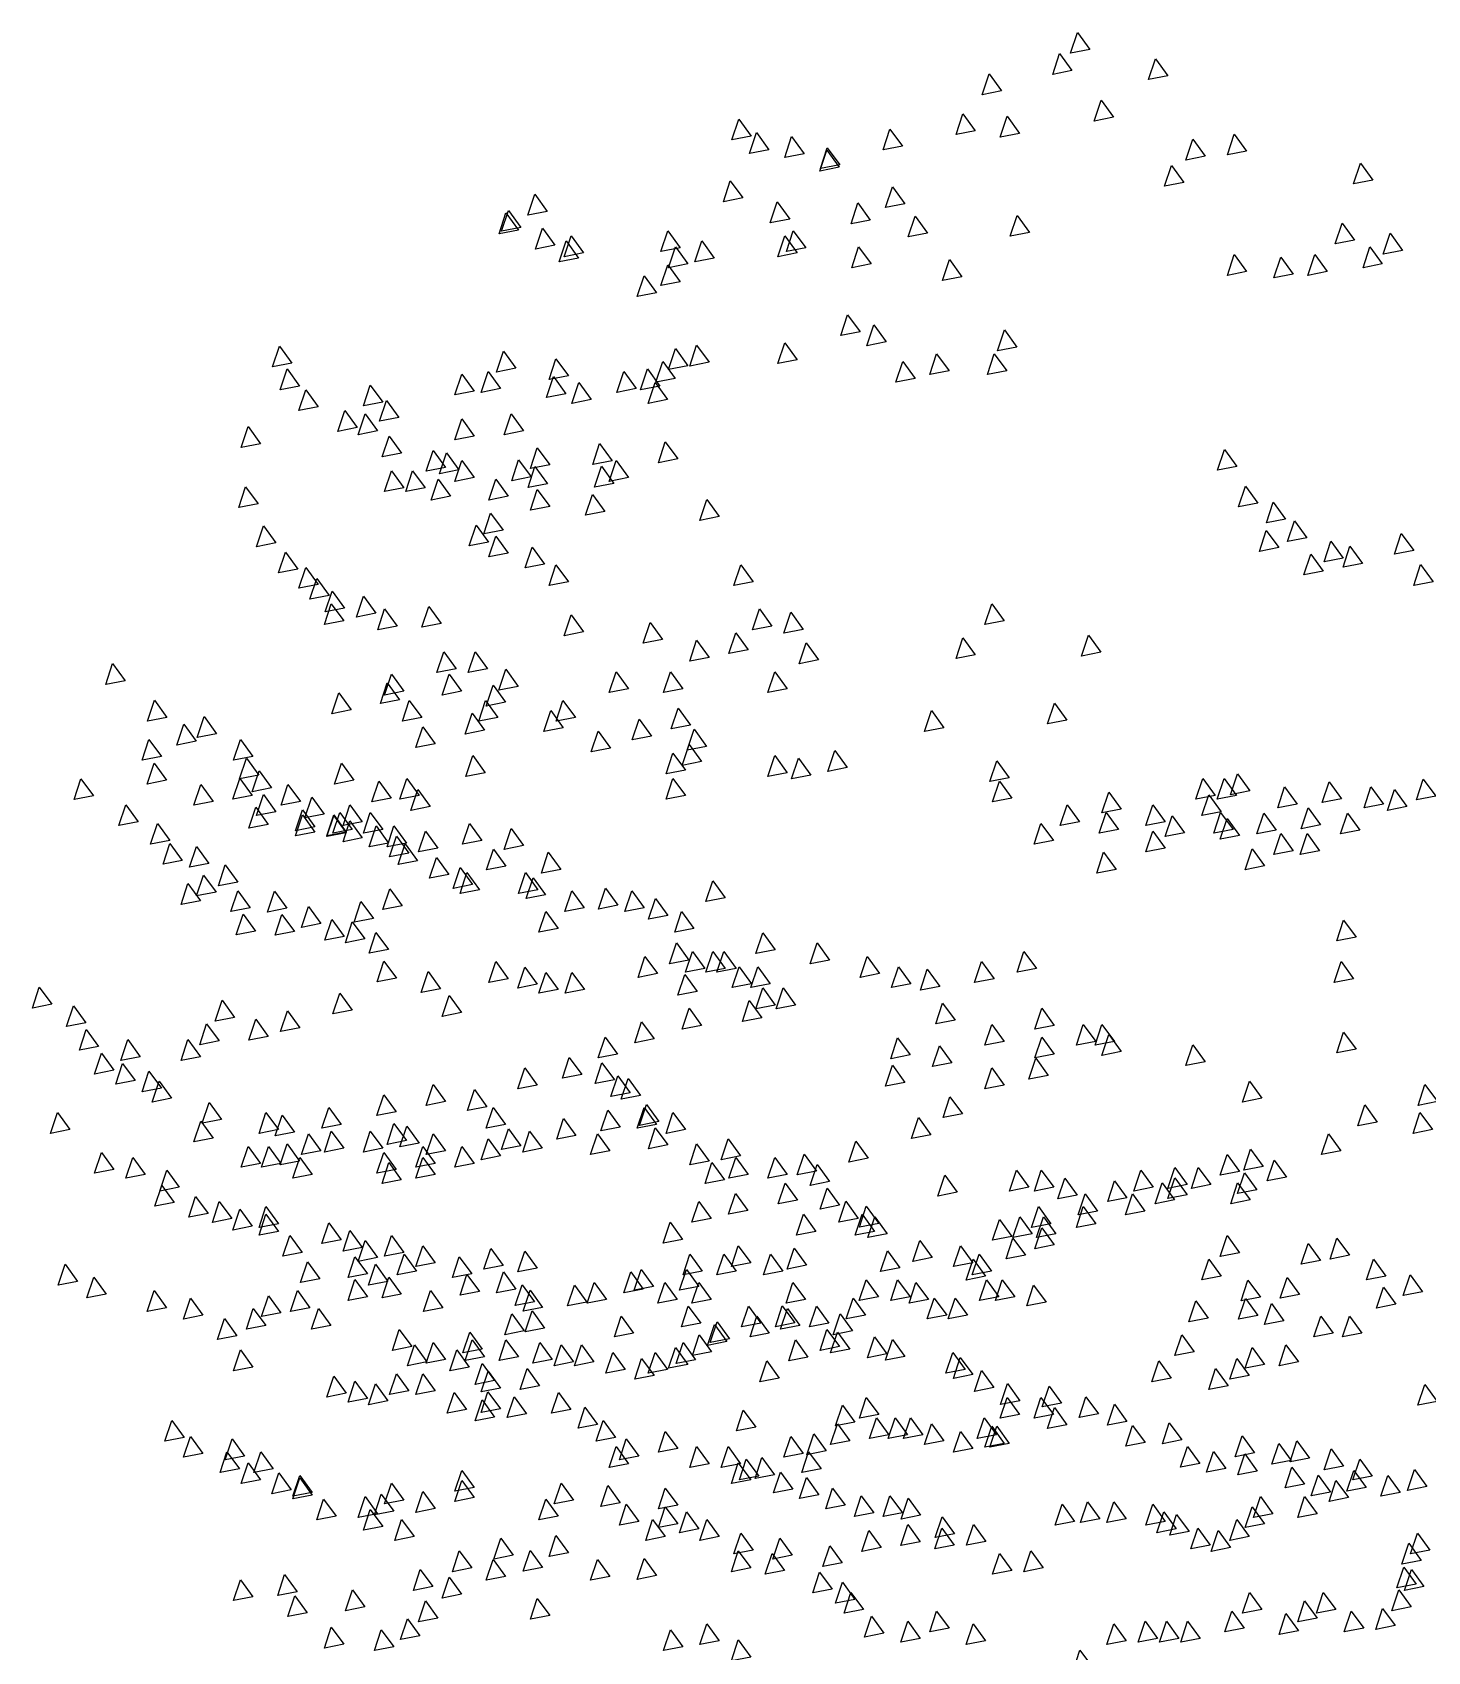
# Model space of a CAD drawing. Header units: millimetres. Extents: x 465413 to 965836, y 2516576 to 3795663.
# Drawn here: x 855662 to 859411, y 2843274 to 2847624 of the extents above; entities that cross this region are included whole.
import ezdxf

# ---------------------------------------------------------------- set-up
doc = ezdxf.new("R2010")
doc.units = ezdxf.units.MM
doc.layers.add('MUR-POH', color=64, linetype='Continuous')

# ---------------------------------------------------------------- blocks, each defined once
blk = doc.blocks.new('strom14', base_point=(-17517.4, -64197.3))
at = {"color": 1}
for points in [[(-17546.6, -57956.5), (-17580, -58002.3), (-17528.1, -58012.4)], [(-17498.7, -58013.4), (-17532.1, -58059.3), (-17480.2, -58069.3)], [(-17756.1, -58027.1), (-17789.5, -58072.9), (-17737.6, -58083)], [(-17309.7, -58068.1), (-17343.1, -58113.9), (-17291.1, -58124)], [(-17610.3, -58138.7), (-17643.7, -58184.5), (-17591.8, -58194.6)], [(-17357.5, -58181.9), (-17390.9, -58227.8), (-17339, -58237.9)], [(-17239, -58175.1), (-17272.4, -58221), (-17220.5, -58231)], [(-16637, -58189.3), (-16670.4, -58235.2), (-16618.5, -58245.2)], [(-17968, -58229.8), (-18001.4, -58275.6), (-17949.5, -58285.7)], [(-17043.1, -58216.1), (-17076.5, -58262), (-17024.6, -58272)], [(-16778.7, -58236.5), (-16812.1, -58282.4), (-16760.2, -58292.5)], [(-16684.2, -58225.7), (-16717.6, -58271.6), (-16665.7, -58281.7)], [(-17856.4, -58243.4), (-17889.8, -58289.3), (-17837.9, -58299.4)], [(-16874.6, -58266.2), (-16908, -58312.1), (-16856, -58322.1)], [(-16873.2, -58273), (-16906.6, -58318.9), (-16854.7, -58328.9)], [(-18307.2, -58307.4), (-18340.6, -58353.2), (-18288.7, -58363.3)], [(-17799.4, -58314), (-17832.8, -58359.9), (-17780.9, -58370)], [(-17050, -58371), (-17083.4, -58416.9), (-17031.4, -58426.9)], [(-16614, -58355.3), (-16647.4, -58401.2), (-16595.5, -58411.3)], [(-16956.9, -58414.7), (-16990.3, -58460.6), (-16938.4, -58470.6)], [(-16740.2, -58412), (-16773.6, -58457.8), (-16721.6, -58467.9)], [(-16088.6, -58391.5), (-16122, -58437.3), (-16070.1, -58447.4)], [(-17384.8, -58448.4), (-17418.2, -58494.3), (-17366.3, -58504.3)], [(-17110.8, -58449.8), (-17144.2, -58495.7), (-17092.3, -58505.7)], [(-16018, -58434.8), (-16051.4, -58480.6), (-15999.5, -58490.7)], [(-16011.2, -58441.6), (-16044.6, -58487.5), (-15992.7, -58497.5)], [(-18387.1, -58496.2), (-18420.5, -58542.1), (-18368.6, -58552.2)], [(-18258, -58469), (-18291.4, -58514.9), (-18239.4, -58524.9)], [(-16783.4, -58489.4), (-16816.8, -58535.3), (-16764.9, -58545.3)], [(-16760.7, -58503.1), (-16794.1, -58549), (-16742.1, -58559)], [(-16446.3, -58489.4), (-16479.7, -58535.3), (-16427.8, -58545.3)], [(-16186.6, -58503.1), (-16220, -58549), (-16168.1, -58559)], [(-16109.1, -58482.6), (-16142.5, -58528.5), (-16090.6, -58538.5)], [(-18332.5, -58532.7), (-18365.9, -58578.6), (-18314, -58588.6)], [(-16958.8, -58532.7), (-16992.2, -58578.6), (-16940.3, -58588.6)], [(-16537.4, -58516.7), (-16570.8, -58562.6), (-16518.9, -58572.7)], [(-16466.8, -58532.7), (-16500.2, -58578.6), (-16448.3, -58588.6)], [(-16172.9, -58516.7), (-16206.3, -58562.6), (-16154.4, -58572.7)], [(-18184.4, -58553.2), (-18217.8, -58599.1), (-18165.9, -58609.1)], [(-18093.3, -58560), (-18126.7, -58605.9), (-18074.8, -58616)], [(-17968, -58553.2), (-18001.4, -58599.1), (-17949.5, -58609.1)], [(-17202.6, -58566.9), (-17236, -58612.7), (-17184.1, -58622.8)], [(-16446.3, -58580.5), (-16479.7, -58626.4), (-16427.8, -58636.4)], [(-16382.5, -58610.1), (-16415.9, -58656), (-16364, -58666.1)], [(-16929.2, -58714.9), (-16962.6, -58760.8), (-16910.7, -58770.8)], [(-17350.7, -58755.9), (-17384.1, -58801.8), (-17332.1, -58811.8)], [(-16999.8, -58742.2), (-17033.2, -58788.1), (-16981.3, -58798.2)], [(-16760.7, -58790.1), (-16794.1, -58835.9), (-16742.1, -58846)], [(-16523.7, -58796.9), (-16557.1, -58842.8), (-16505.2, -58852.8)], [(-16466.8, -58806), (-16500.2, -58851.9), (-16448.3, -58861.9)], [(-15403, -58799.2), (-15436.4, -58845), (-15384.5, -58855.1)], [(-17323.3, -58819.7), (-17356.7, -58865.5), (-17304.8, -58875.6)], [(-17168.4, -58819.7), (-17201.8, -58865.5), (-17149.9, -58875.6)], [(-17077.3, -58840.2), (-17110.7, -58886), (-17058.8, -58896.1)], [(-16432.6, -58840.2), (-16466, -58886), (-16414.1, -58896.1)], [(-16145.6, -58833.3), (-16179, -58879.2), (-16127.1, -58889.3)], [(-16004.4, -58812.8), (-16037.8, -58858.7), (-15985.8, -58868.8)], [(-16391.6, -58860.7), (-16425, -58906.5), (-16373.1, -58916.6)], [(-16327.8, -58867.5), (-16361.2, -58913.4), (-16309.3, -58923.4)], [(-16138.8, -58881.2), (-16172.2, -58927), (-16120.2, -58937.1)], [(-15963.4, -58867.5), (-15996.8, -58913.4), (-15944.8, -58923.4)], [(-15892.7, -58874.3), (-15926.1, -58920.2), (-15874.2, -58930.3)], [(-15423.5, -58860.7), (-15456.9, -58906.5), (-15405, -58916.6)], [(-16412.1, -58897.1), (-16445.5, -58943), (-16393.6, -58953)], [(-16207.1, -58897.1), (-16240.5, -58943), (-16188.6, -58953)], [(-15646.7, -58903.9), (-15680.1, -58949.8), (-15628.2, -58959.9)], [(-15473.4, -58916.6), (-15506.8, -58962.5), (-15454.9, -58972.5)], [(-16024.9, -58981.4), (-16058.3, -59027.2), (-16006.3, -59037.3)], [(-15690, -58944.9), (-15723.4, -58990.8), (-15671.5, -59000.9)], [(-15633, -58981.4), (-15666.4, -59027.2), (-15614.5, -59037.3)], [(-15578.4, -58972.3), (-15611.8, -59018.1), (-15559.9, -59028.2)], [(-15892.7, -58995), (-15926.1, -59040.9), (-15874.2, -59051)], [(-15318.7, -59015.5), (-15352.1, -59061.4), (-15300.2, -59071.5)], [(-16439.5, -59056.5), (-16472.9, -59102.4), (-16420.9, -59112.5)], [(-16263, -59061.1), (-16296.4, -59107), (-16244.5, -59117)], [(-15697.4, -59040.8), (-15730.8, -59086.6), (-15678.8, -59096.7)], [(-17941.7, -59076.9), (-17975.1, -59122.8), (-17923.2, -59132.8)], [(-16307.3, -59106.6), (-16340.7, -59152.5), (-16288.8, -59162.6)], [(-16095.5, -59072.5), (-16128.9, -59118.4), (-16077, -59128.4)], [(-16045.2, -59105), (-16078.6, -59150.8), (-16026.7, -59160.9)], [(-15892.7, -59106.6), (-15926.1, -59152.5), (-15874.2, -59162.6)], [(-15851.7, -59086.1), (-15885.1, -59132), (-15833.2, -59142.1)], [(-15815.3, -59079.3), (-15848.7, -59125.2), (-15796.8, -59135.2)], [(-16267.6, -59122), (-16301, -59167.9), (-16249.1, -59178)], [(-16089.3, -59122.9), (-16122.7, -59168.8), (-16070.8, -59178.9)], [(-15760.6, -59134), (-15794, -59179.8), (-15742.1, -59189.9)], [(-15703.7, -59134), (-15737.1, -59179.8), (-15685.2, -59189.9)], [(-17997.9, -59175.3), (-18031.3, -59221.1), (-17979.4, -59231.2)], [(-16243.5, -59197.8), (-16277, -59243.6), (-16225, -59253.7)], [(-16095.5, -59184.1), (-16128.9, -59230), (-16077, -59240)], [(-15983.9, -59156.8), (-16017.3, -59202.6), (-15965.3, -59212.7)], [(-15829, -59156.8), (-15862.4, -59202.6), (-15810.4, -59212.7)], [(-15311.8, -59177.3), (-15345.2, -59223.1), (-15293.3, -59233.2)], [(-18072.8, -59218.3), (-18106.2, -59264.1), (-18054.3, -59274.2)], [(-16551.1, -59211.4), (-16584.5, -59257.3), (-16532.6, -59267.3)], [(-18129.7, -59268.4), (-18163.1, -59314.2), (-18111.2, -59324.3)], [(-15970.2, -59247.9), (-16003.6, -59293.7), (-15951.7, -59303.8)], [(-15931.3, -59279.9), (-15964.7, -59325.8), (-15912.8, -59335.8)], [(-15359.7, -59282), (-15393.1, -59327.9), (-15341.2, -59338)], [(-18416.8, -59302.5), (-18450.2, -59348.4), (-18398.2, -59358.5)], [(-18227.7, -59323), (-18261.1, -59368.9), (-18209.2, -59378.9)], [(-18054.1, -59294.7), (-18087.5, -59340.6), (-18035.6, -59350.7)], [(-15983.9, -59309.4), (-16017.3, -59355.2), (-15965.3, -59365.3)], [(-18279, -59336.9), (-18312.4, -59382.8), (-18260.5, -59392.8)], [(-18173.6, -59358), (-18207, -59403.9), (-18155.1, -59413.9)], [(-16081.8, -59339), (-16115.2, -59384.8), (-16063.3, -59394.9)], [(-15418.9, -59352.6), (-15452.3, -59398.5), (-15400.4, -59408.6)], [(-18468.8, -59386.1), (-18502.2, -59432), (-18450.3, -59442)], [(-16642.2, -59386.8), (-16675.6, -59432.7), (-16623.7, -59442.7)], [(-16145.6, -59386.8), (-16179, -59432.7), (-16127.1, -59442.7)], [(-15473.6, -59393.6), (-15507, -59439.5), (-15455.1, -59449.6)], [(-15544.2, -59457.4), (-15577.6, -59503.3), (-15525.7, -59513.3)], [(-15503.2, -59423.2), (-15536.6, -59469.1), (-15484.7, -59479.2)], [(-17316.5, -59491.6), (-17349.9, -59537.4), (-17298, -59547.5)], [(-15803.9, -59498.4), (-15837.3, -59544.3), (-15785.4, -59554.3)], [(-15628.5, -59471.1), (-15661.9, -59516.9), (-15610, -59527)], [(-15541.9, -59491.6), (-15575.3, -59537.4), (-15523.4, -59547.5)], [(-16776.6, -59514.3), (-16810, -59560.2), (-16758.1, -59570.3)], [(-16692.3, -59505.2), (-16725.7, -59551.1), (-16673.8, -59561.2)], [(-16398.5, -59541.7), (-16431.9, -59587.5), (-16379.9, -59597.6)], [(-16186.6, -59521.2), (-16220, -59567), (-16168.1, -59577.1)], [(-15685.4, -59505.2), (-15718.8, -59551.1), (-15666.9, -59561.2)], [(-17576.2, -59575.8), (-17609.6, -59621.7), (-17557.7, -59631.8)], [(-17239, -59582.7), (-17272.4, -59628.5), (-17220.5, -59638.6)], [(-16628.5, -59569), (-16661.9, -59614.9), (-16610, -59624.9)], [(-16523.7, -59589.5), (-16557.1, -59635.4), (-16505.2, -59645.4)], [(-16817.6, -59596.3), (-16851, -59642.2), (-16799.1, -59652.3)], [(-15928.2, -59620.1), (-15961.6, -59665.9), (-15909.7, -59676)], [(-15844.5, -59620.1), (-15877.9, -59665.9), (-15826, -59676)], [(-16733.3, -59673.8), (-16766.7, -59719.6), (-16714.8, -59729.7)], [(-16453.1, -59673.8), (-16486.5, -59719.6), (-16434.6, -59729.7)], [(-16307.3, -59673.8), (-16340.7, -59719.6), (-16288.8, -59729.7)], [(-16010.6, -59667.3), (-16044, -59713.2), (-15992.1, -59723.2)], [(-14954.5, -59652.1), (-14987.9, -59698), (-14936, -59708.1)], [(-15977, -59710.2), (-16010.4, -59756.1), (-15958.5, -59766.1)], [(-15858.6, -59680.6), (-15892, -59726.5), (-15840.1, -59736.5)], [(-15703.7, -59680.6), (-15737.1, -59726.5), (-15685.2, -59736.5)], [(-15692.3, -59703.4), (-15725.7, -59749.3), (-15673.8, -59759.3)], [(-17485.1, -59758), (-17518.5, -59803.9), (-17466.5, -59814)], [(-16164.5, -59751), (-16197.9, -59796.9), (-16146, -59806.9)], [(-15956.5, -59751.2), (-15989.9, -59797.1), (-15938, -59807.1)], [(-15751.5, -59751.2), (-15784.9, -59797.1), (-15733, -59807.1)], [(-15562.4, -59730.7), (-15595.8, -59776.6), (-15543.9, -59786.6)], [(-15066.6, -59750.7), (-15100, -59796.5), (-15048, -59806.6)], [(-17154.7, -59778.5), (-17188.1, -59824.4), (-17136.2, -59834.5)], [(-16473.6, -59771.7), (-16507, -59817.6), (-16455.1, -59827.6)], [(-16368.8, -59801.3), (-16402.2, -59847.2), (-16350.3, -59857.2)], [(-16131.9, -59778.5), (-16165.3, -59824.4), (-16113.4, -59834.5)], [(-15920.1, -59785.4), (-15953.5, -59831.2), (-15901.6, -59841.3)], [(-15200.2, -59794.5), (-15233.6, -59840.4), (-15181.7, -59850.4)], [(-16516.9, -59828.6), (-16550.3, -59874.5), (-16498.4, -59884.6)], [(-16259, -59833.3), (-16292.4, -59879.2), (-16240.5, -59889.3)], [(-15787.9, -59821.8), (-15821.4, -59867.7), (-15769.4, -59877.7)], [(-15145.6, -59815), (-15179, -59860.9), (-15127, -59870.9)], [(-16895.1, -59885.6), (-16928.5, -59931.5), (-16876.5, -59941.5)], [(-16503.2, -59869.6), (-16536.6, -59915.5), (-16484.7, -59925.6)], [(-16460, -59892.4), (-16493.4, -59938.3), (-16441.4, -59948.4)], [(-15298.2, -59856), (-15331.6, -59901.9), (-15279.7, -59911.9)], [(-15052.2, -59856), (-15085.6, -59901.9), (-15033.6, -59911.9)], [(-17330.2, -59912.9), (-17363.6, -59958.8), (-17311.6, -59968.8)], [(-16797.1, -59906.1), (-16830.5, -59952), (-16778.6, -59962)], [(-16733.3, -59899.3), (-16766.7, -59945.1), (-16714.8, -59955.2)], [(-15922.4, -59899.3), (-15955.8, -59945.1), (-15903.8, -59955.2)], [(-15569.3, -59919.8), (-15602.7, -59965.6), (-15550.7, -59975.7)], [(-15314.1, -59906.1), (-15347.5, -59952), (-15295.6, -59962)], [(-15065.8, -59919.8), (-15099.2, -59965.6), (-15047.3, -59975.7)], [(-18475.9, -59962.3), (-18509.3, -60008.2), (-18457.3, -60018.3)], [(-18222.8, -59969.4), (-18256.2, -60015.2), (-18204.3, -60025.3)], [(-17976.8, -59948.3), (-18010.2, -59994.2), (-17958.3, -60004.2)], [(-17940.7, -59960.8), (-17974.1, -60006.6), (-17922.1, -60016.7)], [(-17883.7, -59960.8), (-17917.1, -60006.6), (-17865.2, -60016.7)], [(-17337, -59967.6), (-17370.4, -60013.5), (-17318.5, -60023.5)], [(-16460, -59960.8), (-16493.4, -60006.6), (-16441.4, -60016.7)], [(-15744.7, -59960.8), (-15778.1, -60006.6), (-15726.2, -60016.7)], [(-15669.5, -59967.6), (-15702.9, -60013.5), (-15651, -60023.5)], [(-15425.7, -59976.7), (-15459.1, -60022.6), (-15407.2, -60032.6)], [(-15348.3, -59940.3), (-15381.7, -59986.1), (-15329.8, -59996.2)], [(-15295.9, -59960.8), (-15329.3, -60006.6), (-15277.4, -60016.7)], [(-15191.1, -59976.7), (-15224.5, -60022.6), (-15172.6, -60032.6)], [(-14869.5, -59961.2), (-14902.9, -60007.1), (-14850.9, -60017.2)], [(-18398.5, -59990.5), (-18431.9, -60036.3), (-18380, -60046.4)], [(-18335.3, -59983.4), (-18368.7, -60029.3), (-18316.8, -60039.4)], [(-18103.3, -59983.4), (-18136.7, -60029.3), (-18084.8, -60039.4)], [(-17899.5, -60004.5), (-17932.9, -60050.4), (-17881, -60060.4)], [(-17630.8, -59997.2), (-17664.3, -60043.1), (-17612.3, -60053.1)], [(-15774.3, -59990.4), (-15807.7, -60036.2), (-15755.8, -60046.3)], [(-15489.5, -60010.9), (-15522.9, -60056.7), (-15471, -60066.8)], [(-15359.7, -60004), (-15393.1, -60049.9), (-15341.2, -60060)], [(-18272, -60053.7), (-18305.4, -60099.6), (-18253.5, -60109.6)], [(-18166.6, -60039.6), (-18200, -60085.5), (-18148.1, -60095.6)], [(-18047.1, -60053.7), (-18080.5, -60099.6), (-18028.6, -60109.6)], [(-17948.7, -60067.8), (-17982.1, -60113.6), (-17930.2, -60123.7)], [(-17931.5, -60051.9), (-17964.9, -60097.7), (-17913, -60107.8)], [(-17801.1, -60060.7), (-17834.5, -60106.6), (-17782.6, -60116.7)], [(-17749.3, -60031.4), (-17782.7, -60077.2), (-17730.8, -60087.3)], [(-17624, -60051.9), (-17657.4, -60097.7), (-17605.5, -60107.8)], [(-17519.2, -60031.4), (-17552.6, -60077.2), (-17500.7, -60087.3)], [(-15646.7, -60051.9), (-15680.1, -60097.7), (-15628.2, -60107.8)], [(-15592, -60031.4), (-15625.4, -60077.2), (-15573.5, -60087.3)], [(-15564.7, -60051.9), (-15598.1, -60097.7), (-15546.2, -60107.8)], [(-15548.8, -60058.7), (-15582.2, -60104.6), (-15530.2, -60114.6)], [(-15548.8, -60061), (-15582.2, -60106.8), (-15530.2, -60116.9)], [(-15464.5, -60045), (-15497.9, -60090.9), (-15446, -60101)], [(-15464.5, -60058.7), (-15497.9, -60104.6), (-15446, -60114.6)], [(-15339.2, -60038.2), (-15372.6, -60084.1), (-15320.7, -60094.1)], [(-14989.6, -60031.4), (-15023, -60077.3), (-14971.1, -60087.3)], [(-18163.9, -60108.8), (-18197.3, -60154.7), (-18145.4, -60164.7)], [(-18093.3, -60108.8), (-18126.7, -60154.7), (-18074.8, -60164.7)], [(-17749.3, -60102), (-17782.7, -60147.8), (-17730.8, -60157.9)], [(-17448.6, -60081.5), (-17482, -60127.3), (-17430.1, -60137.4)], [(-16024.9, -60095.1), (-16058.3, -60141), (-16006.3, -60151.1)], [(-15913.2, -60081.5), (-15946.6, -60127.3), (-15894.7, -60137.4)], [(-15794.8, -60102), (-15828.2, -60147.8), (-15776.3, -60157.9)], [(-15710.5, -60088.3), (-15743.9, -60134.2), (-15692, -60144.2)], [(-15662.7, -60088.3), (-15696.1, -60134.2), (-15644.1, -60144.2)], [(-15592, -60074.6), (-15625.4, -60120.5), (-15573.5, -60130.6)], [(-15074.9, -60081.5), (-15108.3, -60127.3), (-15056.4, -60137.4)], [(-18015.8, -60149.8), (-18049.2, -60195.7), (-17997.3, -60205.7)], [(-15977.8, -60150.2), (-16011.2, -60196.1), (-15959.3, -60206.1)], [(-15740.1, -60136.1), (-15773.5, -60182), (-15721.6, -60192.1)], [(-15717.3, -60115.6), (-15750.7, -60161.5), (-15698.8, -60171.6)], [(-15179.7, -60143), (-15213.1, -60188.8), (-15161.2, -60198.9)], [(-15108.4, -60135.4), (-15141.8, -60181.2), (-15089.9, -60191.3)], [(-17617.2, -60158.9), (-17650.6, -60204.8), (-17598.7, -60214.8)], [(-16125.1, -60158.9), (-16158.5, -60204.8), (-16106.6, -60214.8)], [(-15888.2, -60199.9), (-15921.6, -60245.8), (-15869.7, -60255.8)], [(-15824.4, -60172.6), (-15857.8, -60218.4), (-15805.9, -60228.5)], [(-15257.2, -60193.1), (-15290.6, -60238.9), (-15238.7, -60249)], [(-16566.8, -60235.6), (-16600.2, -60281.4), (-16548.3, -60291.5)], [(-16084.1, -60227.2), (-16117.5, -60273.1), (-16065.6, -60283.2)], [(-16063.6, -60213.6), (-16097, -60259.4), (-16045.1, -60269.5)], [(-15906.4, -60213.6), (-15939.8, -60259.4), (-15887.9, -60269.5)], [(-15198.9, -60220.4), (-15232.3, -60266.3), (-15180.3, -60276.3)], [(-15156.9, -60243.2), (-15190.3, -60289), (-15138.4, -60299.1)], [(-16412.9, -60282.8), (-16446.3, -60328.7), (-16394.4, -60338.7)], [(-16349.1, -60262.2), (-16382.5, -60308.1), (-16330.6, -60318.2)], [(-16278.9, -60255.5), (-16312.3, -60301.4), (-16260.4, -60311.4)], [(-16188.4, -60262.2), (-16221.8, -60308.1), (-16169.9, -60318.2)], [(-15699.1, -60256.8), (-15732.5, -60302.7), (-15680.6, -60312.8)], [(-15389.3, -60263.7), (-15422.7, -60309.5), (-15370.8, -60319.6)], [(-15290.7, -60262.2), (-15324.1, -60308.1), (-15272.2, -60318.2)], [(-16483.1, -60317.9), (-16516.5, -60363.8), (-16464.6, -60373.8)], [(-16118.2, -60317.6), (-16151.6, -60363.4), (-16099.7, -60373.5)], [(-15621.7, -60291), (-15655.1, -60336.9), (-15603.1, -60346.9)], [(-15480.4, -60304.7), (-15513.8, -60350.5), (-15461.9, -60360.6)], [(-15409.5, -60325.7), (-15442.9, -60371.5), (-15391, -60381.6)], [(-15305, -60325.2), (-15338.4, -60371), (-15286.5, -60381.1)], [(-18261.9, -60341.1), (-18295.3, -60387), (-18243.3, -60397)], [(-15598.5, -60345.9), (-15631.9, -60391.8), (-15580, -60401.8)], [(-15543.1, -60339.2), (-15576.5, -60385), (-15524.6, -60395.1)], [(-16847.2, -60402.6), (-16880.6, -60448.5), (-16828.7, -60458.5)], [(-16701.4, -60375.3), (-16734.8, -60421.1), (-16682.9, -60431.2)], [(-16469.1, -60402.6), (-16502.5, -60448.5), (-16450.6, -60458.5)], [(-15661.9, -60374.3), (-15695.3, -60420.1), (-15643.4, -60430.2)], [(-18255, -60452.7), (-18288.4, -60498.6), (-18236.5, -60508.6)], [(-17403.1, -60425.4), (-17436.5, -60471.3), (-17384.5, -60481.3)], [(-17289.2, -60452.7), (-17322.6, -60498.6), (-17270.6, -60508.6)], [(-16981.6, -60439), (-17015, -60484.9), (-16963.1, -60495)], [(-16596.6, -60425.4), (-16630, -60471.3), (-16578.1, -60481.3)], [(-16567, -60425.4), (-16600.4, -60471.3), (-16548.5, -60481.3)], [(-16512.4, -60425.4), (-16545.8, -60471.3), (-16493.8, -60481.3)], [(-16384.8, -60439), (-16418.2, -60484.9), (-16366.3, -60495)], [(-15983.9, -60452.7), (-16017.3, -60498.6), (-15965.3, -60508.6)], [(-15683.5, -60451.2), (-15716.9, -60497.1), (-15665, -60507.1)], [(-17143.4, -60473.2), (-17176.8, -60519.1), (-17124.8, -60529.1)], [(-17065.9, -60466.4), (-17099.3, -60512.2), (-17047.4, -60522.3)], [(-16687.8, -60466.4), (-16721.2, -60512.2), (-16669.2, -60522.3)], [(-16637.6, -60466.4), (-16671, -60512.2), (-16619.1, -60522.3)], [(-16491.9, -60486.9), (-16525.3, -60532.7), (-16473.3, -60542.8)], [(-16188.5, -60481.7), (-16221.9, -60527.6), (-16170, -60537.7)], [(-16118.2, -60481.7), (-16151.6, -60527.6), (-16099.7, -60537.7)], [(-16062, -60467.7), (-16095.4, -60513.6), (-16043.4, -60523.6)], [(-15802.3, -60479.5), (-15835.7, -60525.4), (-15783.8, -60535.5)], [(-16756.1, -60523.3), (-16789.5, -60569.2), (-16737.6, -60579.2)], [(-16701.4, -60523.3), (-16734.8, -60569.2), (-16682.9, -60579.2)], [(-15858.6, -60543.8), (-15892, -60589.7), (-15840.1, -60599.7)], [(-15564.7, -60537), (-15598.1, -60582.9), (-15546.2, -60592.9)], [(-14757.4, -60521.4), (-14790.8, -60567.3), (-14738.9, -60577.3)], [(-17450.9, -60578), (-17484.3, -60623.9), (-17432.4, -60633.9)], [(-17184.4, -60564.3), (-17217.8, -60610.2), (-17165.9, -60620.2)], [(-16665, -60557.5), (-16698.4, -60603.4), (-16646.5, -60613.4)], [(-16503.2, -60578), (-16536.6, -60623.9), (-16484.7, -60633.9)], [(-15424.3, -60584.8), (-15457.7, -60630.7), (-15405.8, -60640.8)], [(-15248.8, -60556.5), (-15282.2, -60602.4), (-15230.3, -60612.4)], [(-14849.4, -60571.1), (-14882.8, -60617), (-14830.9, -60627.1)], [(-17612.6, -60621.3), (-17646, -60667.1), (-17594.1, -60677.2)], [(-17562.5, -60621.3), (-17595.9, -60667.1), (-17544, -60677.2)], [(-17316.5, -60621.3), (-17349.9, -60667.1), (-17298, -60677.2)], [(-16375.7, -60614.4), (-16409.1, -60660.3), (-16357.2, -60670.4)], [(-15339.2, -60607.6), (-15372.6, -60653.5), (-15320.7, -60663.5)], [(-15207, -60619.9), (-15240.4, -60665.8), (-15188.4, -60675.8)], [(-14883.6, -60634.9), (-14917, -60680.8), (-14865.1, -60690.9)], [(-18261.9, -60641.8), (-18295.3, -60687.6), (-18243.3, -60697.7)], [(-17856.4, -60675.9), (-17889.8, -60721.8), (-17837.9, -60731.8)], [(-17630.8, -60648.6), (-17664.3, -60694.5), (-17612.3, -60704.5)], [(-17450.9, -60655.4), (-17484.3, -60701.3), (-17432.4, -60711.3)], [(-17176, -60678.5), (-17209.4, -60724.4), (-17157.5, -60734.4)], [(-17063.6, -60657.4), (-17097, -60703.3), (-17045, -60713.4)], [(-16277.7, -60655.4), (-16311.1, -60701.3), (-16259.2, -60711.3)], [(-15156.9, -60662.3), (-15190.3, -60708.1), (-15138.4, -60718.2)], [(-14995.2, -60662.3), (-15028.6, -60708.1), (-14976.7, -60718.2)], [(-17434.9, -60712.4), (-17468.3, -60758.2), (-17416.4, -60768.3)], [(-16181.4, -60710.1), (-16214.9, -60756), (-16162.9, -60766.1)], [(-14924.6, -60698.7), (-14958, -60744.6), (-14906.1, -60754.6)], [(-17316.6, -60738.3), (-17350, -60784.1), (-17298.1, -60794.2)], [(-17049.5, -60731.2), (-17082.9, -60777.1), (-17031, -60787.2)], [(-16311.5, -60759.3), (-16344.9, -60805.2), (-16293, -60815.3)], [(-16269.3, -60724.2), (-16302.7, -60770.1), (-16250.8, -60780.1)], [(-16062, -60738.3), (-16095.4, -60784.1), (-16043.4, -60794.2)], [(-15052.2, -60746.5), (-15085.6, -60792.4), (-15033.6, -60802.5)], [(-14981.5, -60726), (-15014.9, -60771.9), (-14963, -60782)], [(-18480.5, -60783), (-18513.9, -60828.8), (-18462, -60838.9)], [(-18009, -60773.9), (-18042.4, -60819.7), (-17990.5, -60829.8)], [(-16339.6, -60766.4), (-16373, -60812.2), (-16321.1, -60822.3)], [(-15926.9, -60796.6), (-15960.3, -60842.5), (-15908.4, -60852.6)], [(-15815.3, -60783), (-15848.7, -60828.8), (-15796.8, -60838.9)], [(-15079.5, -60773.9), (-15112.9, -60819.7), (-15061, -60829.8)], [(-18318.8, -60837.6), (-18352.2, -60883.5), (-18300.3, -60893.6)], [(-17204.1, -60815.6), (-17237.5, -60861.4), (-17185.6, -60871.5)], [(-16388.8, -60836.6), (-16422.2, -60882.5), (-16370.3, -60892.6)], [(-16382.5, -60844.5), (-16415.9, -60890.3), (-16364, -60900.4)], [(-16284.6, -60851.3), (-16318, -60897.2), (-16266, -60907.2)], [(-15977, -60844.5), (-16010.4, -60890.3), (-15958.5, -60900.4)], [(-15683.2, -60810.3), (-15716.6, -60856.2), (-15664.6, -60866.2)], [(-15535.1, -60844.5), (-15568.5, -60890.3), (-15516.6, -60900.4)], [(-15213.9, -60830.8), (-15247.3, -60876.7), (-15195.4, -60886.7)], [(-18466.9, -60858.1), (-18500.3, -60904), (-18448.4, -60914.1)], [(-17119.8, -60871.8), (-17153.2, -60917.6), (-17101.3, -60927.7)], [(-16460, -60858.1), (-16493.4, -60904), (-16441.4, -60914.1)], [(-16166.1, -60874.1), (-16199.5, -60919.9), (-16147.6, -60930)], [(-15744.7, -60894.6), (-15778.1, -60940.4), (-15726.2, -60950.5)], [(-15710.5, -60887.7), (-15743.9, -60933.6), (-15692, -60943.7)], [(-15409.8, -60865), (-15443.2, -60910.8), (-15391.3, -60920.9)], [(-15366.5, -60858.1), (-15399.9, -60904), (-15348, -60914.1)], [(-15191.1, -60880.9), (-15224.5, -60926.8), (-15172.6, -60936.8)], [(-14806.1, -60858.1), (-14839.5, -60904), (-14787.6, -60914.1)], [(-18220.9, -60915.1), (-18254.3, -60960.9), (-18202.3, -60971)], [(-16951.1, -60935), (-16984.5, -60980.9), (-16932.6, -60991)], [(-16608, -60928.7), (-16641.4, -60974.6), (-16589.5, -60984.7)], [(-16412.5, -60899.3), (-16445.9, -60945.2), (-16394, -60955.3)], [(-16257.2, -60915.1), (-16290.6, -60960.9), (-16238.7, -60971)], [(-16075, -60908.2), (-16108.4, -60954.1), (-16056.5, -60964.2)], [(-16018, -60901.4), (-16051.4, -60947.3), (-15999.5, -60957.3)], [(-15963.4, -60928.7), (-15996.8, -60974.6), (-15944.8, -60984.7)], [(-15815.3, -60915.1), (-15848.7, -60960.9), (-15796.8, -60971)], [(-15646.7, -60908.2), (-15680.1, -60954.1), (-15628.2, -60964.2)], [(-15541.9, -60908.2), (-15575.3, -60954.1), (-15523.4, -60964.2)], [(-15480.4, -60915.1), (-15513.8, -60960.9), (-15461.9, -60971)], [(-18012, -60956.7), (-18045.4, -61002.6), (-17993.4, -61012.7)], [(-17948.7, -60970.8), (-17982.1, -61016.7), (-17930.2, -61026.7)], [(-16812.1, -60969.5), (-16845.5, -61015.4), (-16793.6, -61025.4)], [(-16733.3, -60978.8), (-16766.7, -61024.7), (-16714.8, -61034.8)], [(-16628.5, -60978.8), (-16661.9, -61024.7), (-16610, -61034.8)], [(-16523.7, -60942.4), (-16557.1, -60988.3), (-16505.2, -60998.3)], [(-15892.7, -60949.2), (-15926.1, -60995.1), (-15874.2, -61005.2)], [(-15787.9, -60949.2), (-15821.4, -60995.1), (-15769.4, -61005.2)], [(-15787.9, -60978.8), (-15821.4, -61024.7), (-15769.4, -61034.8)], [(-15683.2, -60965.2), (-15716.6, -61011), (-15664.6, -61021.1)], [(-15457.6, -60978.8), (-15491, -61024.7), (-15439.1, -61034.8)], [(-15423.5, -60942.4), (-15456.9, -60988.3), (-15405, -60998.3)], [(-15373.4, -60949.2), (-15406.8, -60995.1), (-15354.8, -61005.2)], [(-15318.7, -60949.2), (-15352.1, -60995.1), (-15300.2, -61005.2)], [(-15008.9, -60978.8), (-15042.3, -61024.7), (-14990.4, -61034.8)], [(-14924.6, -60965.2), (-14958, -61011), (-14906.1, -61021.1)], [(-18075.1, -60985.7), (-18108.5, -61031.5), (-18056.5, -61041.6)], [(-17995.3, -61019.8), (-18028.7, -61065.7), (-17976.8, -61075.8)], [(-17871.4, -61005.9), (-17904.8, -61051.8), (-17852.9, -61061.9)], [(-17808.1, -61005.9), (-17841.5, -61051.8), (-17789.6, -61061.9)], [(-17716.8, -61013), (-17750.2, -61058.8), (-17698.2, -61068.9)], [(-17449.7, -61013), (-17483.1, -61058.8), (-17431.1, -61068.9)], [(-17382.9, -61013), (-17416.3, -61058.8), (-17364.4, -61068.9)], [(-17190.1, -61026.4), (-17223.5, -61072.2), (-17171.6, -61082.3)], [(-16847.2, -60997.9), (-16880.6, -61043.7), (-16828.7, -61053.8)], [(-16564.7, -60992.5), (-16598.1, -61038.4), (-16546.2, -61048.4)], [(-15696.8, -60992.5), (-15730.2, -61038.4), (-15678.3, -61048.4)], [(-15100, -61013), (-15133.4, -61058.9), (-15081.5, -61068.9)], [(-17977.1, -61047.2), (-18010.5, -61093), (-17958.6, -61103.1)], [(-17808.5, -61033.5), (-17841.9, -61079.4), (-17790, -61089.4)], [(-17774.4, -61047.2), (-17807.8, -61093), (-17755.9, -61103.1)], [(-17646.5, -61041.1), (-17679.9, -61086.9), (-17628, -61097)], [(-17512.9, -61034), (-17546.3, -61079.9), (-17494.4, -61090)], [(-16874.2, -61061.3), (-16907.6, -61107.2), (-16855.7, -61117.2)], [(-16761.3, -61047.5), (-16794.7, -61093.3), (-16742.8, -61103.4)], [(-16761.3, -61047.5), (-16794.7, -61093.3), (-16742.8, -61103.4)], [(-15086.3, -61054), (-15119.7, -61099.9), (-15067.8, -61109.9)], [(-17694.6, -61076.8), (-17728, -61122.6), (-17676.1, -61132.7)], [(-17567.1, -61076.8), (-17600.5, -61122.6), (-17548.6, -61132.7)], [(-17562.5, -61110.9), (-17595.9, -61156.8), (-17544, -61166.9)], [(-17441.8, -61110.9), (-17475.2, -61156.8), (-17423.3, -61166.9)], [(-16979.5, -61109.9), (-17012.9, -61155.8), (-16961, -61165.8)], [(-16924.2, -61096.4), (-16957.6, -61142.3), (-16905.7, -61152.3)], [(-16627.8, -61075.6), (-16661.2, -61121.4), (-16609.3, -61131.5)], [(-16529.4, -61096.7), (-16562.8, -61142.5), (-16510.9, -61152.6)], [(-15366.5, -61110.9), (-15399.9, -61156.8), (-15348, -61166.9)], [(-15241.2, -61097.3), (-15274.6, -61143.1), (-15222.7, -61153.2)], [(-15177.4, -61083.6), (-15210.8, -61129.5), (-15158.9, -61139.5)], [(-17455.4, -61138.3), (-17488.8, -61184.1), (-17436.9, -61194.2)], [(-17391.7, -61138.3), (-17425.1, -61184.1), (-17373.1, -61194.2)], [(-17337, -61145.1), (-17370.4, -61191), (-17318.5, -61201)], [(-17002.1, -61138.3), (-17035.5, -61184.1), (-16983.6, -61194.2)], [(-16968, -61131.4), (-17001.4, -61177.3), (-16949.4, -61187.4)], [(-16810.8, -61131.4), (-16844.2, -61177.3), (-16792.3, -61187.4)], [(-16452.1, -61152.9), (-16485.5, -61198.7), (-16433.5, -61208.8)], [(-15535.1, -61154.2), (-15568.5, -61200.1), (-15516.6, -61210.1)], [(-15366.5, -61131.4), (-15399.9, -61177.3), (-15348, -61187.4)], [(-15295.9, -61117.8), (-15329.3, -61163.6), (-15277.4, -61173.7)], [(-18243.9, -61195.7), (-18277.3, -61241.5), (-18225.4, -61251.6)], [(-17948.7, -61188.6), (-17982.1, -61234.5), (-17930.2, -61244.6)], [(-17450.9, -61167.9), (-17484.3, -61213.8), (-17432.4, -61223.8)], [(-17373.4, -61195.2), (-17406.8, -61241.1), (-17354.9, -61251.1)], [(-15703.7, -61188.4), (-15737.1, -61234.3), (-15685.2, -61244.3)], [(-15592, -61174.7), (-15625.4, -61220.6), (-15573.5, -61230.6)], [(-15430.3, -61188.4), (-15463.7, -61234.3), (-15411.8, -61244.3)], [(-18166.6, -61209.7), (-18200, -61255.6), (-18148.1, -61265.7)], [(-17282.3, -61238.5), (-17315.7, -61284.4), (-17263.8, -61294.4)], [(-17232.2, -61215.7), (-17265.6, -61261.6), (-17213.7, -61271.6)], [(-17122.9, -61202), (-17156.3, -61247.9), (-17104.3, -61258)], [(-17036.3, -61229.4), (-17069.7, -61275.2), (-17017.8, -61285.3)], [(-16785.7, -61222.5), (-16819.1, -61268.4), (-16767.2, -61278.5)], [(-16721.9, -61238.5), (-16755.3, -61284.4), (-16703.4, -61294.4)], [(-16635.4, -61215.7), (-16668.8, -61261.6), (-16616.9, -61271.6)], [(-16596.6, -61238.5), (-16630, -61284.4), (-16578.1, -61294.4)], [(-16505.5, -61238.5), (-16538.9, -61284.4), (-16487, -61294.4)], [(-16062, -61230.2), (-16095.4, -61276), (-16043.4, -61286.1)], [(-15970.6, -61223.1), (-16004, -61269), (-15952.1, -61279.1)], [(-15787.9, -61215.7), (-15821.4, -61261.6), (-15769.4, -61271.6)], [(-15737.8, -61238.5), (-15771.2, -61284.4), (-15719.3, -61294.4)], [(-15633, -61202), (-15666.4, -61247.9), (-15614.5, -61258)], [(-18342.3, -61251.9), (-18375.7, -61297.8), (-18323.8, -61307.8)], [(-17899.5, -61251.9), (-17932.9, -61297.8), (-17881, -61307.8)], [(-17266.4, -61252.2), (-17299.8, -61298), (-17247.9, -61308.1)], [(-16496.4, -61279.5), (-16529.8, -61325.4), (-16477.9, -61335.4)], [(-16374.7, -61279.4), (-16408.1, -61325.2), (-16356.2, -61335.3)], [(-16346.6, -61286.4), (-16380, -61332.3), (-16328.1, -61342.3)], [(-16004.4, -61286.3), (-16037.8, -61332.2), (-15985.8, -61342.2)], [(-15885.9, -61245.3), (-15919.3, -61291.2), (-15867.4, -61301.3)], [(-15660.4, -61265.8), (-15693.8, -61311.7), (-15641.9, -61321.7)], [(-15605.7, -61245.3), (-15639.1, -61291.2), (-15587.2, -61301.3)], [(-15478.1, -61259), (-15511.5, -61304.9), (-15459.6, -61314.9)], [(-14826.6, -61265.8), (-14860, -61311.7), (-14808.1, -61321.7)], [(-18440.7, -61294.1), (-18474.1, -61339.9), (-18422.2, -61350)], [(-18368.9, -61327.3), (-18402.3, -61373.2), (-18350.4, -61383.2)], [(-18110.4, -61301.1), (-18143.8, -61347), (-18091.8, -61357)], [(-18004.9, -61308.1), (-18038.3, -61354), (-17986.4, -61364)], [(-17429, -61321.5), (-17462.4, -61367.4), (-17410.5, -61377.5)], [(-17344.7, -61307.5), (-17378.1, -61353.3), (-17326.2, -61363.4)], [(-17302.5, -61307.5), (-17335.9, -61353.3), (-17284, -61363.4)], [(-17112.8, -61314.5), (-17146.2, -61360.4), (-17094.2, -61370.4)], [(-17063.6, -61307.5), (-17097, -61353.3), (-17045, -61363.4)], [(-16979.2, -61307.5), (-17012.6, -61353.3), (-16960.7, -61363.4)], [(-16782.4, -61314.5), (-16815.8, -61360.4), (-16763.9, -61370.4)], [(-16529.4, -61314.5), (-16562.8, -61360.4), (-16510.9, -61370.4)], [(-16438, -61314.5), (-16471.4, -61360.4), (-16419.5, -61370.4)], [(-16248.2, -61314.5), (-16281.6, -61360.4), (-16229.7, -61370.4)], [(-16195.5, -61321.5), (-16228.9, -61367.4), (-16177, -61377.5)], [(-16054.5, -61320.5), (-16087.9, -61366.4), (-16036, -61376.4)], [(-15906.4, -61293.2), (-15939.8, -61339), (-15887.9, -61349.1)], [(-15696.8, -61300), (-15730.2, -61345.9), (-15678.3, -61355.9)], [(-15605.7, -61306.8), (-15639.1, -61352.7), (-15587.2, -61362.7)], [(-14904.1, -61300), (-14937.5, -61345.9), (-14885.6, -61355.9)], [(-18068.2, -61371.4), (-18101.6, -61417.2), (-18049.7, -61427.3)], [(-17997.9, -61357.3), (-18031.3, -61403.2), (-17979.4, -61413.2)], [(-17864.4, -61364.3), (-17897.8, -61410.2), (-17845.8, -61420.3)], [(-17218.2, -61356.7), (-17251.6, -61402.5), (-17199.7, -61412.6)], [(-17162, -61356.7), (-17195.4, -61402.5), (-17143.4, -61412.6)], [(-16944.1, -61356.7), (-16977.5, -61402.5), (-16925.6, -61412.6)], [(-16076, -61335.6), (-16109.4, -61381.5), (-16057.5, -61391.5)], [(-15808.5, -61336.4), (-15841.9, -61382.3), (-15789.9, -61392.4)], [(-15450.8, -61336.4), (-15484.2, -61382.3), (-15432.3, -61392.4)], [(-15373.4, -61350.1), (-15406.8, -61396), (-15354.8, -61406)], [(-15163.8, -61356.9), (-15197.2, -61402.8), (-15145.3, -61412.9)], [(-15065.8, -61336.4), (-15099.2, -61382.3), (-15047.3, -61392.4)], [(-18277.8, -61404.8), (-18311.2, -61450.6), (-18259.3, -61460.7)], [(-18200.3, -61404.8), (-18233.8, -61450.6), (-18181.8, -61460.7)], [(-16908.9, -61398.8), (-16942.3, -61444.7), (-16890.4, -61454.8)], [(-16845.7, -61377.8), (-16879.1, -61423.6), (-16827.1, -61433.7)], [(-16767.5, -61384.3), (-16800.9, -61430.1), (-16749, -61440.2)], [(-16753.8, -61377.4), (-16787.2, -61423.3), (-16735.3, -61433.4)], [(-16685.5, -61404.8), (-16718.9, -61450.6), (-16667, -61460.7)], [(-16662.9, -61377.8), (-16696.3, -61423.6), (-16644.4, -61433.7)], [(-16501.3, -61377.8), (-16534.7, -61423.6), (-16482.7, -61433.7)], [(-16321, -61404.8), (-16354.4, -61450.6), (-16302.5, -61460.7)], [(-16081.8, -61391.1), (-16115.2, -61437), (-16063.3, -61447)], [(-16026.8, -61398.8), (-16060.2, -61444.7), (-16008.3, -61454.8)], [(-15507.8, -61384.3), (-15541.2, -61430.1), (-15489.2, -61440.2)], [(-15332.3, -61384.3), (-15365.8, -61430.1), (-15313.8, -61440.2)], [(-15254.9, -61411.6), (-15288.3, -61457.5), (-15236.4, -61467.5)], [(-17826.8, -61454.9), (-17860.2, -61500.7), (-17808.2, -61510.8)], [(-17001.1, -61460.8), (-17034.5, -61506.7), (-16982.6, -61516.8)], [(-16901.9, -61448), (-16935.3, -61493.9), (-16883.4, -61504)], [(-16873.8, -61441), (-16907.2, -61486.9), (-16855.3, -61496.9)], [(-16578.6, -61419.9), (-16612, -61465.8), (-16560.1, -61475.8)], [(-16571.6, -61427.5), (-16605, -61473.4), (-16553.1, -61483.5)], [(-16530.6, -61454.9), (-16564, -61500.7), (-16512.1, -61510.8)], [(-15914.4, -61448), (-15947.8, -61493.9), (-15895.8, -61504)], [(-15724.6, -61441), (-15758, -61486.9), (-15706.1, -61496.9)], [(-18107, -61482.2), (-18140.4, -61528.1), (-18088.4, -61538.1)], [(-18015.8, -61489), (-18049.2, -61534.9), (-17997.3, -61545)], [(-17211.7, -61502.7), (-17245.1, -61548.5), (-17193.2, -61558.6)], [(-17049.7, -61467.6), (-17083.1, -61513.4), (-17031.2, -61523.5)], [(-16789.4, -61469.1), (-16822.8, -61515), (-16770.9, -61525)], [(-16487.2, -61476.1), (-16520.6, -61522), (-16468.7, -61532.1)], [(-16466.8, -61489), (-16500.2, -61534.9), (-16448.3, -61545)], [(-16412.1, -61502.7), (-16445.5, -61548.6), (-16393.6, -61558.6)], [(-16298.2, -61502.7), (-16331.6, -61548.6), (-16279.7, -61558.6)], [(-16213.9, -61482.2), (-16247.3, -61528.1), (-16195.4, -61538.1)], [(-16159.3, -61482.2), (-16192.7, -61528.1), (-16140.8, -61538.1)], [(-16102.3, -61475.4), (-16135.7, -61521.2), (-16083.8, -61531.3)], [(-16011.2, -61468.5), (-16044.6, -61514.4), (-15992.7, -61524.5)], [(-15920.1, -61468.5), (-15953.5, -61514.4), (-15901.6, -61524.5)], [(-15879.1, -61495.9), (-15912.5, -61541.7), (-15860.6, -61551.8)], [(-15815.3, -61475.4), (-15848.7, -61521.2), (-15796.8, -61531.3)], [(-15765.2, -61482.2), (-15798.6, -61528.1), (-15746.7, -61538.1)], [(-15298.2, -61495.9), (-15331.6, -61541.7), (-15279.7, -61551.8)], [(-17974.8, -61518.6), (-18008.2, -61564.5), (-17956.3, -61574.6)], [(-17917.9, -61546), (-17951.3, -61591.8), (-17899.4, -61601.9)], [(-17765.3, -61525.5), (-17798.7, -61571.3), (-17746.7, -61581.4)], [(-17232, -61516.2), (-17265.4, -61562), (-17213.5, -61572.1)], [(-16712.1, -61525.3), (-16745.5, -61571.2), (-16693.6, -61581.3)], [(-16375.7, -61518.6), (-16409.1, -61564.5), (-16357.2, -61574.6)], [(-16068.1, -61546), (-16101.5, -61591.8), (-16049.6, -61601.9)], [(-15947.4, -61532.3), (-15980.8, -61578.2), (-15928.9, -61588.2)], [(-18479.8, -61588.6), (-18513.2, -61634.4), (-18461.3, -61644.5)], [(-17358.9, -61586.4), (-17392.3, -61632.2), (-17340.4, -61642.3)], [(-17288.7, -61551.3), (-17322.1, -61597.1), (-17270.2, -61607.2)], [(-15963.4, -61552.8), (-15996.8, -61598.7), (-15944.8, -61608.7)], [(-15787.9, -61559.6), (-15821.4, -61605.5), (-15769.4, -61615.6)], [(-15717.3, -61559.6), (-15750.7, -61605.5), (-15698.8, -61615.6)], [(-15660.4, -61587), (-15693.8, -61632.8), (-15641.9, -61642.9)], [(-15605.7, -61580.1), (-15639.1, -61626), (-15587.2, -61636.1)], [(-15548.8, -61566.5), (-15582.2, -61612.3), (-15530.2, -61622.4)], [(-17569.5, -61621.5), (-17602.9, -61667.3), (-17551, -61677.4)], [(-17470.9, -61593.1), (-17504.3, -61639), (-17452.4, -61649)], [(-17448.6, -61623.4), (-17482, -61669.3), (-17430.1, -61679.3)], [(-17357.5, -61623.4), (-17390.9, -61669.3), (-17339, -61679.3)], [(-16979.3, -61623.4), (-17012.7, -61669.3), (-16960.8, -61679.3)], [(-16152.4, -61609.7), (-16185.8, -61655.6), (-16133.9, -61665.7)], [(-16033.2, -61621.5), (-16066.6, -61667.3), (-16014.7, -61677.4)], [(-15963, -61608), (-15996.4, -61653.8), (-15944.5, -61663.9)], [(-15947.4, -61630.2), (-15980.8, -61676.1), (-15928.9, -61686.2)], [(-15872.2, -61609.7), (-15905.6, -61655.6), (-15853.7, -61665.7)], [(-17646.4, -61641.7), (-17679.8, -61687.6), (-17627.9, -61697.6)], [(-17485.1, -61650.7), (-17518.5, -61696.6), (-17466.5, -61706.7)], [(-17296, -61678.1), (-17329.4, -61723.9), (-17277.5, -61734)], [(-17097.8, -61678.1), (-17131.2, -61723.9), (-17079.3, -61734)], [(-17056.8, -61678.1), (-17090.2, -61723.9), (-17038.3, -61734)], [(-17006.7, -61678.1), (-17040.1, -61723.9), (-16988.2, -61734)], [(-16915.6, -61643.9), (-16949, -61689.8), (-16897, -61699.8)], [(-16649, -61657.6), (-16682.4, -61703.4), (-16630.5, -61713.5)], [(-16223.5, -61649.8), (-16256.9, -61695.7), (-16205, -61705.7)], [(-17793.6, -61691.6), (-17827, -61737.5), (-17775.1, -61747.6)], [(-17695, -61698.4), (-17728.4, -61744.3), (-17676.5, -61754.3)], [(-17330.2, -61700.8), (-17363.6, -61746.7), (-17311.6, -61756.8)], [(-17316.5, -61700.8), (-17349.9, -61746.7), (-17298, -61756.8)], [(-17232.2, -61714.5), (-17265.6, -61760.4), (-17213.7, -61770.4)], [(-17154.7, -61694), (-17188.1, -61739.9), (-17136.2, -61749.9)], [(-16901.9, -61694), (-16935.3, -61739.9), (-16883.4, -61749.9)], [(-16838.1, -61721.3), (-16871.5, -61767.2), (-16819.6, -61777.3)], [(-16439.5, -61714.5), (-16472.9, -61760.4), (-16420.9, -61770.4)], [(-16272.1, -61684.9), (-16305.5, -61730.8), (-16253.6, -61740.8)], [(-15113.7, -61684.9), (-15147.1, -61730.8), (-15095.1, -61740.8)], [(-18228.3, -61761.8), (-18261.7, -61807.7), (-18209.8, -61817.8)], [(-18136.5, -61740.2), (-18169.9, -61786.1), (-18118, -61796.2)], [(-18087.9, -61747), (-18121.3, -61792.9), (-18069.4, -61802.9)], [(-17989.3, -61726.7), (-18022.7, -61772.6), (-17970.8, -61782.7)], [(-17842.2, -61755.1), (-17875.6, -61800.9), (-17823.7, -61811)], [(-16776.6, -61728.2), (-16810, -61774), (-16758.1, -61784.1)], [(-16608, -61755.5), (-16641.4, -61801.4), (-16589.5, -61811.4)], [(-16523.7, -61755.5), (-16557.1, -61801.4), (-16505.2, -61811.4)], [(-16334.7, -61735), (-16368.1, -61780.9), (-16316.2, -61790.9)], [(-16307.3, -61755.5), (-16340.7, -61801.4), (-16288.8, -61811.4)], [(-15275.4, -61735), (-15308.8, -61780.9), (-15256.9, -61790.9)], [(-15163.8, -61728.2), (-15197.2, -61774), (-15145.3, -61784.1)], [(-18305.2, -61788.8), (-18338.6, -61834.7), (-18286.7, -61844.8)], [(-17996.1, -61775.3), (-18029.5, -61821.2), (-17977.6, -61831.3)], [(-17912.4, -61768.6), (-17945.8, -61814.4), (-17893.9, -61824.5)], [(-16824.4, -61769.2), (-16857.8, -61815), (-16805.9, -61825.1)], [(-16699.1, -61785.1), (-16732.6, -61831), (-16680.6, -61841)], [(-16656.9, -61788.8), (-16690.3, -61834.7), (-16638.4, -61844.8)], [(-16635.4, -61798.8), (-16668.8, -61844.6), (-16616.9, -61854.7)], [(-15352.9, -61769.2), (-15386.3, -61815), (-15334.3, -61825.1)], [(-15318.7, -61798.8), (-15352.1, -61844.6), (-15300.2, -61854.7)], [(-15261.7, -61769.2), (-15295.1, -61815), (-15243.2, -61825.1)], [(-18452.4, -61817.2), (-18485.8, -61863), (-18433.9, -61873.1)], [(-18380.3, -61832.9), (-18413.7, -61878.8), (-18361.8, -61888.9)], [(-18289.2, -61819.3), (-18322.6, -61865.1), (-18270.7, -61875.2)], [(-18241.4, -61846.6), (-18274.8, -61892.5), (-18222.8, -61902.5)], [(-18193.2, -61832), (-18226.6, -61877.9), (-18174.7, -61887.9)], [(-18123, -61810.4), (-18156.4, -61856.3), (-18104.5, -61866.3)], [(-16818.9, -61838.8), (-16852.3, -61884.6), (-16800.4, -61894.7)], [(-16748.7, -61823.9), (-16782.1, -61869.8), (-16730.2, -61879.8)], [(-15892.7, -61819.3), (-15926.1, -61865.1), (-15874.2, -61875.2)], [(-15892.7, -61846.6), (-15926.1, -61892.5), (-15874.2, -61902.5)], [(-15457.6, -61832.9), (-15491, -61878.8), (-15439.1, -61888.9)], [(-15457.6, -61839.8), (-15491, -61885.6), (-15439.1, -61895.7)], [(-15400.7, -61826.1), (-15434.1, -61872), (-15382.2, -61882)], [(-18157.1, -61889.9), (-18190.5, -61935.8), (-18138.6, -61945.8)], [(-18038.6, -61889.9), (-18072, -61935.8), (-18020.1, -61945.8)], [(-17091.6, -61894.1), (-17125, -61940), (-17073.1, -61950)], [(-17043, -61887.4), (-17076.4, -61933.2), (-17024.5, -61943.3)], [(-16966, -61887.4), (-16999.4, -61933.2), (-16947.5, -61943.3)], [(-16889.1, -61867.1), (-16922.5, -61913), (-16870.6, -61923)], [(-16439.5, -61867.1), (-16472.9, -61913), (-16420.9, -61923)], [(-16284.6, -61860.3), (-16318, -61906.1), (-16266, -61916.2)], [(-16159.3, -61853.4), (-16192.7, -61899.3), (-16140.8, -61909.4)], [(-15787.9, -61876.2), (-15821.4, -61922.1), (-15769.4, -61932.1)], [(-15703.7, -61853.4), (-15737.1, -61899.3), (-15685.2, -61909.4)], [(-15676.3, -61883.1), (-15709.7, -61928.9), (-15657.8, -61939)], [(-15633, -61889.9), (-15666.4, -61935.8), (-15614.5, -61945.8)], [(-18015.8, -61917.2), (-18049.2, -61963.1), (-17997.3, -61973.1)], [(-17813.1, -61937.7), (-17846.5, -61983.6), (-17794.6, -61993.6)], [(-17778.9, -61930.9), (-17812.3, -61976.8), (-17760.4, -61986.8)], [(-17749.3, -61910.4), (-17782.7, -61956.3), (-17730.8, -61966.3)], [(-17644.5, -61903.6), (-17677.9, -61949.4), (-17626, -61959.5)], [(-17573.9, -61903.6), (-17607.3, -61949.4), (-17555.4, -61959.5)], [(-17505.6, -61910.4), (-17539, -61956.3), (-17487, -61966.3)], [(-16496.4, -61930.9), (-16529.8, -61976.8), (-16477.9, -61986.8)], [(-16439.5, -61917.2), (-16472.9, -61963.1), (-16420.9, -61973.1)], [(-16334.7, -61910.4), (-16368.1, -61956.3), (-16316.2, -61966.3)], [(-16118.3, -61896.7), (-16151.7, -61942.6), (-16099.7, -61952.6)], [(-15646.7, -61924), (-15680.1, -61969.9), (-15628.2, -61980)], [(-15521.4, -61896.7), (-15554.8, -61942.6), (-15502.9, -61952.6)], [(-17974.8, -61951.4), (-18008.2, -61997.2), (-17956.3, -62007.3)], [(-17924.7, -61981), (-17958.1, -62026.9), (-17906.2, -62036.9)], [(-17870, -61974.2), (-17903.4, -62020), (-17851.5, -62030.1)], [(-17267.1, -61964.3), (-17300.5, -62010.2), (-17248.6, -62020.2)], [(-17183.4, -61944), (-17216.8, -61989.9), (-17164.9, -62000)], [(-17182.1, -61974.2), (-17215.5, -62020), (-17163.6, -62030.1)], [(-17091, -61965), (-17124.4, -62010.9), (-17072.5, -62021)], [(-16986.2, -61981), (-17019.6, -62026.9), (-16967.7, -62036.9)], [(-16551.1, -61951.4), (-16584.5, -61997.2), (-16532.6, -62007.3)], [(-16405.3, -61951.4), (-16438.7, -61997.2), (-16386.8, -62007.3)], [(-15731, -61951.4), (-15764.4, -61997.2), (-15712.5, -62007.3)], [(-18460, -61987.8), (-18493.4, -62033.7), (-18441.5, -62043.8)], [(-18437.3, -62015.2), (-18470.7, -62061), (-18418.7, -62071.1)], [(-16881.4, -62022), (-16914.8, -62067.9), (-16862.9, -62077.9)], [(-16747, -62001.5), (-16780.4, -62047.4), (-16728.5, -62057.4)], [(-16642.2, -61987.8), (-16675.6, -62033.7), (-16623.7, -62043.8)], [(-16145.6, -61994.7), (-16179, -62040.5), (-16127.1, -62050.6)], [(-15997.5, -62001.5), (-16030.9, -62047.4), (-15979, -62057.4)], [(-17421.3, -62035.7), (-17454.7, -62081.5), (-17402.8, -62091.6)], [(-17337, -62042.5), (-17370.4, -62088.4), (-17318.5, -62098.4)], [(-16726.5, -62042.5), (-16759.9, -62088.4), (-16708, -62098.4)], [(-16635.4, -62035.7), (-16668.8, -62081.5), (-16616.9, -62091.6)], [(-16382.5, -62056.2), (-16415.9, -62102), (-16364, -62112.1)], [(-16257.2, -62058.4), (-16290.6, -62104.3), (-16238.7, -62114.4)], [(-16076.4, -62034.5), (-16109.8, -62080.4), (-16057.9, -62090.4)], [(-15977, -62058.4), (-16010.4, -62104.3), (-15958.5, -62114.4)], [(-15885.9, -62035.7), (-15919.3, -62081.5), (-15867.4, -62091.6)], [(-18444.1, -62085.8), (-18477.5, -62131.6), (-18425.6, -62141.7)], [(-18423.6, -62078.9), (-18457, -62124.8), (-18405.1, -62134.9)], [(-16854.1, -62092.6), (-16887.5, -62138.5), (-16835.5, -62148.5)], [(-15858.6, -62106.3), (-15892, -62152.1), (-15840.1, -62162.2)], [(-15781.1, -62085.8), (-15814.5, -62131.6), (-15762.6, -62141.7)], [(-15416.6, -62099.4), (-15450, -62145.3), (-15398.1, -62155.4)], [(-15298.2, -62113.1), (-15331.6, -62159), (-15279.7, -62169)], [(-18409.9, -62140.4), (-18443.3, -62186.3), (-18391.4, -62196.3)], [(-18207.2, -62147.3), (-18240.6, -62193.1), (-18188.7, -62203.2)], [(-18009, -62147.3), (-18042.4, -62193.1), (-17990.5, -62203.2)], [(-16938.3, -62147.3), (-16971.7, -62193.1), (-16919.8, -62203.2)], [(-16915.6, -62119.9), (-16949, -62165.8), (-16897, -62175.9)], [(-15598.9, -62140.4), (-15632.3, -62186.3), (-15580.4, -62196.3)], [(-15444, -62156.4), (-15477.4, -62202.2), (-15425.5, -62212.3)], [(-18366.6, -62190.5), (-18400, -62236.4), (-18348.1, -62246.5)], [(-18282.4, -62197.4), (-18315.8, -62243.2), (-18263.8, -62253.3)], [(-18157.1, -62170), (-18190.5, -62215.9), (-18138.6, -62226)], [(-17961.2, -62197.4), (-17994.6, -62243.2), (-17942.6, -62253.3)], [(-17168.4, -62197.4), (-17201.8, -62243.2), (-17149.9, -62253.3)], [(-16095.5, -62163.2), (-16128.9, -62209.1), (-16077, -62219.1)], [(-15794.8, -62170), (-15828.2, -62215.9), (-15776.3, -62226)], [(-18107, -62204.2), (-18140.4, -62250.1), (-18088.4, -62260.1)], [(-17842.7, -62224.7), (-17876.1, -62270.6), (-17824.2, -62280.6)], [(-17785.8, -62224.7), (-17819.2, -62270.6), (-17767.2, -62280.6)], [(-17728.8, -62224.7), (-17762.2, -62270.6), (-17710.3, -62280.6)], [(-17644.5, -62231.5), (-17677.9, -62277.4), (-17626, -62287.5)], [(-17266.4, -62231.5), (-17299.8, -62277.4), (-17247.9, -62287.5)], [(-17091, -62224.7), (-17124.4, -62270.6), (-17072.5, -62280.6)], [(-16993, -62211), (-17026.4, -62256.9), (-16974.5, -62267)], [(-16551.1, -62231.5), (-16584.5, -62277.4), (-16532.6, -62287.5)], [(-15746.9, -62217.9), (-15780.3, -62263.7), (-15728.4, -62273.8)], [(-15541.9, -62240.6), (-15575.3, -62286.5), (-15523.4, -62296.6)], [(-16635.4, -62274.8), (-16668.8, -62320.7), (-16616.9, -62330.7)], [(-16453.1, -62247.5), (-16486.5, -62293.3), (-16434.6, -62303.4)], [(-15676.3, -62247.5), (-15709.7, -62293.3), (-15657.8, -62303.4)], [(-17553.4, -62302.1), (-17586.8, -62348), (-17534.9, -62358.1)]]:
    blk.add_lwpolyline(points, close=True, dxfattribs=at)

msp = doc.modelspace()

# ---------------------------------------------------------------- block references
at = {"layer": 'MUR-POH', "color": 6, "xscale": -1}
msp.add_blockref('strom14', (858440.8, 2841382.8), dxfattribs=at)

doc.saveas('drawing.dxf')
